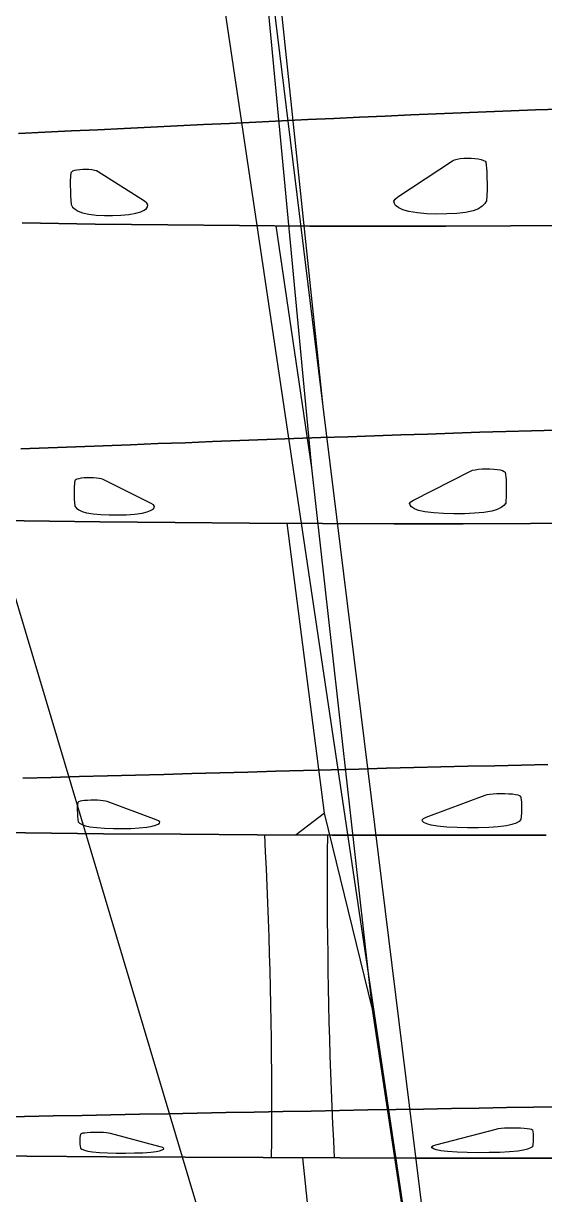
# Model space of a CAD drawing. Extents: x -1328 to 1439, y -3653 to 3653.
# Drawn here: x 58 to 605, y 1195 to 2424 of the extents above; entities that cross this region are included whole.
import ezdxf

# ---------------------------------------------------------------- set-up
doc = ezdxf.new("R2010")
doc.units = 0
for name, color, linetype in [('BANDESTENSION', 5, 'CONTINUOUS'), ('EXTRADOS', 7, 'CONTINUOUS'), ('INTRADOS', 7, 'CONTINUOUS'), ('NERVURES', 1, 'CONTINUOUS'), ('SUSPENTAGE', 8, 'CONTINUOUS'), ('TROUS', 2, 'CONTINUOUS')]:
    doc.layers.add(name, color=color, linetype=linetype)

msp = doc.modelspace()

# ---------------------------------------------------------------- linework, layer by layer
at = {"layer": 'BANDESTENSION', "color": 5, "linetype": 'CONTINUOUS'}
msp.add_polyline3d([(384, 1233.2, 149), (318.3, 1233.5, 147.4), (318.3, 1233.5, 147.4), (318.4, 1251.3, 151.1), (318.5, 1269.1, 154.8), (318.5, 1287, 158.5), (318.5, 1304.8, 162.2), (318.4, 1322.7, 166), (318.3, 1340.5, 169.7), (318.1, 1358.3, 173.4), (317.8, 1376.2, 177.1), (317.5, 1394, 180.8), (317.1, 1411.8, 184.5), (316.7, 1429.7, 188.2), (316.2, 1447.5, 191.9), (315.7, 1465.3, 195.6), (315, 1483.2, 199.3), (314.4, 1501, 203), (313.7, 1518.8, 206.7), (312.9, 1536.7, 210.4), (312, 1554.5, 214.1), (311.1, 1572.3, 217.8), (311.1, 1572.3, 217.8), (376.9, 1572, 219.3), (376.9, 1572, 219.3), (376.7, 1554.2, 215.6), (376.6, 1536.3, 211.9), (376.6, 1518.5, 208.2), (376.6, 1500.7, 204.5), (376.7, 1482.8, 200.8), (376.9, 1465, 197.1), (377.1, 1447.2, 193.4), (377.3, 1429.3, 189.6), (377.6, 1411.5, 185.9), (378, 1393.7, 182.2), (378.4, 1375.8, 178.6), (378.9, 1358, 174.9), (379.5, 1340.2, 171.2), (380.1, 1322.4, 167.5), (380.8, 1304.5, 163.8), (381.5, 1286.7, 160.1), (382.3, 1268.9, 156.4), (383.1, 1251.1, 152.7), (384, 1233.2, 149), (384, 1233.2, 149)], dxfattribs=at)
at = {"layer": 'EXTRADOS', "color": 7, "linetype": 'CONTINUOUS'}
for points in [[(52.7, 2308.1, 132.7), (80.4, 2309.4, 128.7), (108.2, 2310.8, 124.7), (136, 2312.1, 120.7), (163.7, 2313.5, 116.6), (191.4, 2314.8, 112.5), (219.1, 2316.2, 108.5), (246.7, 2317.5, 104.4), (274.2, 2318.8, 100.4), (301.7, 2320.1, 96.4), (329.1, 2321.4, 92.5), (356.3, 2322.7, 88.7), (383.5, 2324, 84.9), (410.5, 2325.2, 81.1), (437.4, 2326.4, 77.5), (464.2, 2327.6, 74), (490.8, 2328.7, 70.5), (517.2, 2329.8, 67.2), (543.4, 2330.9, 64), (569.5, 2331.9, 60.9), (595.3, 2332.9, 58), (621, 2333.8, 55.3)], [(621, 2333.8, 55.3), (595.3, 2332.9, 58), (569.5, 2331.9, 60.9), (543.4, 2330.9, 64), (517.2, 2329.8, 67.2), (490.8, 2328.7, 70.5), (464.2, 2327.6, 74), (437.4, 2326.4, 77.5), (410.5, 2325.2, 81.1), (383.5, 2324, 84.9), (356.3, 2322.7, 88.7), (329.1, 2321.4, 92.5), (301.7, 2320.1, 96.4), (274.2, 2318.8, 100.4), (246.7, 2317.5, 104.4), (219.1, 2316.2, 108.5), (191.4, 2314.8, 112.5), (163.7, 2313.5, 116.6), (136, 2312.1, 120.7), (108.2, 2310.8, 124.7), (80.4, 2309.4, 128.7), (52.7, 2308.1, 132.7)], [(55.1, 1977.4, 0.6), (83.9, 1978.4, -3.5), (112.7, 1979.5, -7.7), (141.5, 1980.5, -12), (170.2, 1981.6, -16.2), (199, 1982.7, -20.5), (227.6, 1983.7, -24.7), (256.3, 1984.8, -29), (284.8, 1985.9, -33.2), (313.3, 1986.9, -37.3), (341.7, 1988, -41.4), (369.9, 1989, -45.5), (398.1, 1990, -49.4), (426.1, 1991, -53.3), (454, 1991.9, -57.1), (481.7, 1992.8, -60.8), (509.3, 1993.7, -64.4), (536.7, 1994.6, -67.9), (563.9, 1995.5, -71.2), (590.9, 1996.3, -74.4), (617.7, 1997, -77.5)], [(617.7, 1997, -77.5), (590.9, 1996.3, -74.4), (563.9, 1995.5, -71.2), (536.7, 1994.6, -67.9), (509.3, 1993.7, -64.4), (481.7, 1992.8, -60.8), (454, 1991.9, -57.1), (426.1, 1991, -53.3), (398.1, 1990, -49.4), (369.9, 1989, -45.5), (341.7, 1988, -41.4), (313.3, 1986.9, -37.3), (284.8, 1985.9, -33.2), (256.3, 1984.8, -29), (227.6, 1983.7, -24.7), (199, 1982.7, -20.5), (170.2, 1981.6, -16.2), (141.5, 1980.5, -12), (112.7, 1979.5, -7.7), (83.9, 1978.4, -3.5), (55.1, 1977.4, 0.6)], [(57.2, 1631.7, -105.5), (86.8, 1632.5, -109.8), (116.4, 1633.3, -114.1), (146, 1634.1, -118.5), (175.6, 1634.9, -122.9), (205.1, 1635.7, -127.3), (234.6, 1636.5, -131.7), (264, 1637.3, -136), (293.4, 1638.1, -140.3), (322.7, 1638.9, -144.6), (351.9, 1639.7, -148.9), (380.9, 1640.5, -153), (409.9, 1641.2, -157.1), (438.7, 1642, -161.1), (467.4, 1642.7, -165), (495.9, 1643.4, -168.8), (524.3, 1644.1, -172.5), (552.4, 1644.7, -176.1), (580.4, 1645.4, -179.5), (608.2, 1646, -182.8)], [(608.2, 1646, -182.8), (580.4, 1645.4, -179.5), (552.4, 1644.7, -176.1), (524.3, 1644.1, -172.5), (495.9, 1643.4, -168.8), (467.4, 1642.7, -165), (438.7, 1642, -161.1), (409.9, 1641.2, -157.1), (380.9, 1640.5, -153), (351.9, 1639.7, -148.9), (322.7, 1638.9, -144.6), (293.4, 1638.1, -140.3), (264, 1637.3, -136), (234.6, 1636.5, -131.7), (205.1, 1635.7, -127.3), (175.6, 1634.9, -122.9), (146, 1634.1, -118.5), (116.4, 1633.3, -114.1), (86.8, 1632.5, -109.8), (57.2, 1631.7, -105.5)], [(28.6, 1276.1, -181.5), (58.9, 1276.7, -185.9), (89.1, 1277.2, -190.2), (119.4, 1277.8, -194.6), (149.6, 1278.4, -199.1), (179.8, 1279, -203.6), (210, 1279.5, -208), (240.1, 1280.1, -212.5), (270.1, 1280.7, -216.9), (300.1, 1281.3, -221.3), (330, 1281.8, -225.7), (359.8, 1282.4, -230), (389.5, 1282.9, -234.2), (419.1, 1283.5, -238.4), (448.5, 1284, -242.4), (477.8, 1284.5, -246.4), (506.9, 1285, -250.3), (535.9, 1285.5, -254), (564.6, 1286, -257.7), (593.2, 1286.4, -261.2), (621.6, 1286.9, -264.5)], [(621.6, 1286.9, -264.5), (593.2, 1286.4, -261.2), (564.6, 1286, -257.7), (535.9, 1285.5, -254), (506.9, 1285, -250.3), (477.8, 1284.5, -246.4), (448.5, 1284, -242.4), (419.1, 1283.5, -238.4), (389.5, 1282.9, -234.2), (359.8, 1282.4, -230), (330, 1281.8, -225.7), (300.1, 1281.3, -221.3), (270.1, 1280.7, -216.9), (240.1, 1280.1, -212.5), (210, 1279.5, -208), (179.8, 1279, -203.6), (149.6, 1278.4, -199.1), (119.4, 1277.8, -194.6), (89.1, 1277.2, -190.2), (58.9, 1276.7, -185.9), (28.6, 1276.1, -181.5)]]:
    msp.add_polyline3d(points, dxfattribs=at)
at = {"layer": 'INTRADOS', "color": 7, "linetype": 'CONTINUOUS'}
for points in [[(1154.4, 2227.3, 376.8), (1152.1, 2227, 377.8), (1145.2, 2226, 380.8), (1133.5, 2224.5, 385.3), (1117, 2222.7, 390.8), (1095.4, 2220.8, 396.5), (1068.7, 2219, 402), (1037.2, 2217.4, 406.7), (980.8, 2215.8, 411.7), (960.3, 2215.4, 412.8), (915.3, 2214.8, 414.7), (866.3, 2214.2, 416.5), (813.5, 2213.5, 418.5), (757.2, 2212.8, 420.6), (697.6, 2212.2, 422.6), (634.8, 2211.6, 424.4), (569.3, 2211.1, 425.8), (501.2, 2210.8, 426.6), (430.8, 2210.8, 426.7), (358.5, 2211, 426), (284.6, 2211.5, 424.6), (209.5, 2212.2, 422.5), (133.3, 2213.1, 419.7), (56.5, 2214.3, 416.3)], [(56.5, 2214.3, 416.3), (133.3, 2213.1, 419.7), (209.5, 2212.2, 422.5), (284.6, 2211.5, 424.6), (358.5, 2211, 426), (430.8, 2210.8, 426.7), (501.2, 2210.8, 426.6), (569.3, 2211.1, 425.8), (634.8, 2211.6, 424.4)], [(658, 1899.3, 310.5), (590, 1898.9, 311.9), (519.4, 1898.7, 312.6), (446.5, 1898.7, 312.5), (371.6, 1899, 311.7), (295, 1899.4, 310.1), (217.1, 1900, 307.7), (138.1, 1900.7, 304.6), (58.5, 1901.7, 300.9), (-21.4, 1902.8, 296.6)], [(-21.4, 1902.8, 296.6), (58.5, 1901.7, 300.9), (138.1, 1900.7, 304.6), (217.1, 1900, 307.7), (295, 1899.4, 310.1), (371.6, 1899, 311.7), (446.5, 1898.7, 312.5), (519.4, 1898.7, 312.6), (590, 1898.9, 311.9), (658, 1899.3, 310.5)], [(606.5, 1571.9, 220), (533.9, 1571.8, 220.6), (459, 1571.8, 220.4), (382, 1572, 219.4), (303.2, 1572.3, 217.6), (223.1, 1572.8, 215), (142, 1573.4, 211.6), (60.1, 1574.2, 207.6), (-22, 1575, 203)], [(-22, 1575, 203), (60.1, 1574.2, 207.6), (142, 1573.4, 211.6), (223.1, 1572.8, 215), (303.2, 1572.3, 217.6), (382, 1572, 219.4), (459, 1571.8, 220.4), (533.9, 1571.8, 220.6), (606.5, 1571.9, 220)], [(619.1, 1233.1, 150.2), (545, 1233, 150.7), (468.5, 1233.1, 150.4), (389.9, 1233.2, 149.2), (309.5, 1233.5, 147.2), (227.7, 1233.9, 144.3), (144.9, 1234.3, 140.7), (61.3, 1234.9, 136.4), (-22.5, 1235.5, 131.5)], [(-22.5, 1235.5, 131.5), (61.3, 1234.9, 136.4), (144.9, 1234.3, 140.7), (227.7, 1233.9, 144.3), (309.5, 1233.5, 147.2), (389.9, 1233.2, 149.2), (468.5, 1233.1, 150.4), (545, 1233, 150.7), (619.1, 1233.1, 150.2)]]:
    msp.add_polyline3d(points, dxfattribs=at)
at = {"layer": 'NERVURES', "color": 1, "linetype": 'CONTINUOUS'}
for points in [[(52.7, 2308.1, 132.7), (80.4, 2309.4, 128.7), (108.2, 2310.8, 124.7), (136, 2312.1, 120.7), (163.7, 2313.5, 116.6), (191.4, 2314.8, 112.5), (219.1, 2316.2, 108.5), (246.7, 2317.5, 104.4), (274.2, 2318.8, 100.4), (301.7, 2320.1, 96.4), (329.1, 2321.4, 92.5), (356.3, 2322.7, 88.7), (383.5, 2324, 84.9), (410.5, 2325.2, 81.1), (437.4, 2326.4, 77.5), (464.2, 2327.6, 74), (490.8, 2328.7, 70.5), (517.2, 2329.8, 67.2), (543.4, 2330.9, 64), (569.5, 2331.9, 60.9), (595.3, 2332.9, 58), (621, 2333.8, 55.3)], [(634.8, 2211.6, 424.4), (569.3, 2211.1, 425.8), (501.2, 2210.8, 426.6), (430.8, 2210.8, 426.7), (358.5, 2211, 426), (284.6, 2211.5, 424.6), (209.5, 2212.2, 422.5), (133.3, 2213.1, 419.7), (56.5, 2214.3, 416.3)], [(55.1, 1977.4, 0.6), (83.9, 1978.4, -3.5), (112.7, 1979.5, -7.7), (141.5, 1980.5, -12), (170.2, 1981.6, -16.2), (199, 1982.7, -20.5), (227.6, 1983.7, -24.7), (256.3, 1984.8, -29), (284.8, 1985.9, -33.2), (313.3, 1986.9, -37.3), (341.7, 1988, -41.4), (369.9, 1989, -45.5), (398.1, 1990, -49.4), (426.1, 1991, -53.3), (454, 1991.9, -57.1), (481.7, 1992.8, -60.8), (509.3, 1993.7, -64.4), (536.7, 1994.6, -67.9), (563.9, 1995.5, -71.2), (590.9, 1996.3, -74.4), (617.7, 1997, -77.5)], [(658, 1899.3, 310.5), (590, 1898.9, 311.9), (519.4, 1898.7, 312.6), (446.5, 1898.7, 312.5), (371.6, 1899, 311.7), (295, 1899.4, 310.1), (217.1, 1900, 307.7), (138.1, 1900.7, 304.6), (58.5, 1901.7, 300.9), (-21.4, 1902.8, 296.6)], [(57.2, 1631.7, -105.5), (86.8, 1632.5, -109.8), (116.4, 1633.3, -114.1), (146, 1634.1, -118.5), (175.6, 1634.9, -122.9), (205.1, 1635.7, -127.3), (234.6, 1636.5, -131.7), (264, 1637.3, -136), (293.4, 1638.1, -140.3), (322.7, 1638.9, -144.6), (351.9, 1639.7, -148.9), (380.9, 1640.5, -153), (409.9, 1641.2, -157.1), (438.7, 1642, -161.1), (467.4, 1642.7, -165), (495.9, 1643.4, -168.8), (524.3, 1644.1, -172.5), (552.4, 1644.7, -176.1), (580.4, 1645.4, -179.5), (608.2, 1646, -182.8)], [(606.5, 1571.9, 220), (533.9, 1571.8, 220.6), (459, 1571.8, 220.4), (382, 1572, 219.4), (303.2, 1572.3, 217.6), (223.1, 1572.8, 215), (142, 1573.4, 211.6), (60.1, 1574.2, 207.6), (-22, 1575, 203)], [(28.6, 1276.1, -181.5), (58.9, 1276.7, -185.9), (89.1, 1277.2, -190.2), (119.4, 1277.8, -194.6), (149.6, 1278.4, -199.1), (179.8, 1279, -203.6), (210, 1279.5, -208), (240.1, 1280.1, -212.5), (270.1, 1280.7, -216.9), (300.1, 1281.3, -221.3), (330, 1281.8, -225.7), (359.8, 1282.4, -230), (389.5, 1282.9, -234.2), (419.1, 1283.5, -238.4), (448.5, 1284, -242.4), (477.8, 1284.5, -246.4), (506.9, 1285, -250.3), (535.9, 1285.5, -254), (564.6, 1286, -257.7), (593.2, 1286.4, -261.2), (621.6, 1286.9, -264.5)], [(619.1, 1233.1, 150.2), (545, 1233, 150.7), (468.5, 1233.1, 150.4), (389.9, 1233.2, 149.2), (309.5, 1233.5, 147.2), (227.7, 1233.9, 144.3), (144.9, 1234.3, 140.7), (61.3, 1234.9, 136.4), (-22.5, 1235.5, 131.5)]]:
    msp.add_polyline3d(points, dxfattribs=at)
at = {"layer": 'SUSPENTAGE', "color": 8, "linetype": 'CONTINUOUS'}
for points in [[(571.9, 407.6, 4435.6), (216.7, 2792.3, 2200.7)], [(372.2, 2021.6, 2368.7), (277.1, 2797.9, 1665.1)], [(372.2, 2021.6, 2368.7), (318.4, 2534.7, 1451.9)], [(360.6, 1957.2, 1116.9), (308.7, 2504.4, 562.1)], [(360.6, 1957.2, 1116.9), (322.9, 2211.3, 425.3)], [(571.9, 407.6, 4435.6), (372.2, 2021.6, 2368.7)], [(472.4, 404.4, 4448.4), (-2.1, 1993.5, 2407.2)], [(424.1, 1389.3, 2000.1), (360.6, 1957.2, 1116.9)], [(373.8, 1595, 969.7), (334.7, 1899.1, 310.9)], [(373.8, 1595, 969.7), (344, 1572.2, 218.5)], [(424.1, 1389.3, 2000.1), (373.8, 1595, 969.7)], [(571.9, 407.6, 4435.6), (424.1, 1389.3, 2000.1)], [(388.9, 870, 802.9), (351.1, 1233.4, 148.2)]]:
    msp.add_polyline3d(points, dxfattribs=at)
at = {"layer": 'TROUS', "color": 2, "linetype": 'CONTINUOUS'}
for points in [[(543.9, 2237.6, 345.6), (542.1, 2234.6, 354.9), (539.2, 2231.8, 363.2), (535.2, 2229.2, 371.2), (529.9, 2227.1, 377.4), (521.8, 2225.4, 382.5), (512.5, 2224.3, 385.8), (502.2, 2223.7, 387.8), (491.6, 2223.5, 388.2), (481.1, 2223.9, 387.1), (471.3, 2224.8, 384.6), (462.1, 2226.3, 379.8), (455.8, 2228.2, 374.2), (451.6, 2230.3, 367.9), (448.4, 2232.6, 360.7), (447.1, 2234.7, 354.5), (446.6, 2237, 347.6), (447.9, 2239.4, 340.2), (450.6, 2241.6, 333.7), (508.1, 2279.4, 219.5), (510.2, 2280.4, 216.6), (512.9, 2281.2, 214.2), (516.2, 2281.8, 212.3), (519.9, 2282.2, 211.1), (523.8, 2282.4, 210.5), (527.8, 2282.3, 210.7), (531.6, 2282, 211.5), (535.1, 2281.5, 213.1), (538.1, 2280.8, 215.2), (540.6, 2279.9, 217.8), (542.2, 2279, 220.8), (543.1, 2277.9, 224.1), (544.1, 2268.2, 253.2), (544.5, 2248.9, 311.7), (543.9, 2237.6, 345.6), (543.9, 2237.6, 345.6)], [(107.9, 2233.5, 358.2), (109.5, 2231, 365.8), (112, 2228.7, 372.7), (115.4, 2226.5, 379.2), (119.8, 2224.9, 384.3), (126.5, 2223.5, 388.4), (134.3, 2222.6, 391.1), (142.8, 2222.1, 392.7), (151.5, 2222, 392.9), (160.2, 2222.3, 391.9), (168.3, 2223, 389.7), (175.9, 2224.4, 385.7), (181, 2225.9, 381.1), (184.5, 2227.7, 375.8), (187, 2229.6, 369.8), (188.1, 2231.3, 364.7), (188.4, 2233.2, 359), (187.2, 2235.2, 352.9), (184.9, 2237, 347.6), (136.3, 2268.1, 253.6), (134.6, 2268.9, 251.3), (132.4, 2269.5, 249.3), (129.6, 2270, 247.8), (126.6, 2270.4, 246.8), (123.3, 2270.5, 246.3), (120.1, 2270.5, 246.5), (116.9, 2270.2, 247.3), (114, 2269.8, 248.6), (111.5, 2269.2, 250.3), (109.5, 2268.5, 252.5), (108.2, 2267.6, 255), (107.5, 2266.8, 257.7), (106.9, 2258.8, 281.8), (107.2, 2242.8, 330.2), (107.9, 2233.5, 358.2), (107.9, 2233.5, 358.2)], [(563.9, 1920.3, 226.9), (562, 1917.8, 236.7), (559, 1915.6, 245.5), (554.8, 1913.5, 254), (549.3, 1911.9, 260.5), (540.9, 1910.5, 265.9), (531.2, 1909.6, 269.5), (520.6, 1909.1, 271.5), (509.6, 1909, 271.9), (498.7, 1909.3, 270.8), (488.5, 1910, 268), (479, 1911.2, 263), (472.5, 1912.7, 257), (468.1, 1914.4, 250.4), (464.9, 1916.3, 242.7), (463.5, 1918, 236.1), (463, 1919.8, 228.8), (464.4, 1921.8, 221.1), (467.2, 1923.5, 214.2), (527.1, 1954, 93.3), (529.2, 1954.8, 90.3), (532, 1955.4, 87.7), (535.4, 1955.9, 85.7), (539.2, 1956.2, 84.4), (543.3, 1956.4, 83.8), (547.4, 1956.3, 84), (551.4, 1956.1, 84.9), (555, 1955.7, 86.6), (558.2, 1955.1, 88.8), (560.7, 1954.4, 91.6), (562.4, 1953.6, 94.8), (563.3, 1952.8, 98.2), (564.3, 1945, 129.1), (564.5, 1929.4, 191.1), (563.9, 1920.3, 226.9), (563.9, 1920.3, 226.9)], [(111.9, 1917.2, 239.4), (113.5, 1915.1, 247.5), (116.1, 1913.3, 254.8), (119.6, 1911.5, 261.7), (124.2, 1910.2, 267.1), (131.2, 1909.1, 271.5), (139.2, 1908.4, 274.4), (148, 1907.9, 276), (157.1, 1907.9, 276.3), (166, 1908.1, 275.3), (174.5, 1908.7, 273), (182.3, 1909.8, 268.8), (187.7, 1911, 263.8), (191.2, 1912.4, 258.3), (193.9, 1914, 251.9), (195, 1915.4, 246.5), (195.4, 1916.9, 240.4), (194.2, 1918.5, 234), (191.8, 1920, 228.3), (141.6, 1945.1, 128.8), (139.8, 1945.7, 126.3), (137.5, 1946.2, 124.2), (134.7, 1946.6, 122.6), (131.5, 1946.9, 121.5), (128.1, 1947, 121.1), (124.7, 1947, 121.2), (121.5, 1946.8, 122), (118.4, 1946.4, 123.4), (115.9, 1945.9, 125.3), (113.8, 1945.4, 127.6), (112.4, 1944.7, 130.2), (111.7, 1944, 133.1), (111.1, 1937.5, 158.6), (111.2, 1924.6, 209.8), (111.9, 1917.2, 239.4), (111.9, 1917.2, 239.4)], [(579.8, 1588.2, 131.4), (577.9, 1586.3, 141.6), (574.8, 1584.6, 150.8), (570.4, 1583, 159.6), (564.7, 1581.8, 166.3), (556.1, 1580.7, 172), (546.1, 1580, 175.7), (535.2, 1579.7, 177.8), (523.9, 1579.6, 178.2), (512.8, 1579.8, 177), (502.3, 1580.3, 174.1), (492.5, 1581.3, 168.8), (485.8, 1582.4, 162.6), (481.3, 1583.7, 155.6), (478, 1585.2, 147.7), (476.6, 1586.5, 140.8), (476.1, 1587.9, 133.2), (477.5, 1589.3, 125.1), (480.5, 1590.7, 117.9), (542.2, 1613.8, -8.1), (544.4, 1614.4, -11.2), (547.3, 1614.9, -13.9), (550.8, 1615.3, -15.9), (554.7, 1615.5, -17.3), (558.9, 1615.6, -17.9), (563.1, 1615.6, -17.7), (567.2, 1615.4, -16.7), (571, 1615.1, -15), (574.2, 1614.7, -12.6), (576.8, 1614.1, -9.7), (578.5, 1613.5, -6.4), (579.5, 1612.9, -2.9), (580.4, 1606.9, 29.3), (580.6, 1595.1, 94), (579.8, 1588.2, 131.4), (579.8, 1588.2, 131.4)], [(115.2, 1585.9, 143.6), (116.8, 1584.4, 152.1), (119.4, 1583, 159.6), (123, 1581.7, 166.9), (127.7, 1580.6, 172.5), (134.9, 1579.8, 177.1), (143.1, 1579.2, 180.1), (152.2, 1578.9, 181.8), (161.5, 1578.8, 182.2), (170.7, 1579, 181.1), (179.4, 1579.5, 178.7), (187.5, 1580.3, 174.3), (193, 1581.2, 169.2), (196.6, 1582.3, 163.4), (199.4, 1583.5, 156.8), (200.5, 1584.6, 151.1), (200.9, 1585.7, 144.8), (199.7, 1586.9, 138.1), (197.2, 1588, 132.2), (145.9, 1607.1, 28.3), (144, 1607.6, 25.7), (141.6, 1608, 23.5), (138.7, 1608.3, 21.8), (135.5, 1608.5, 20.7), (132, 1608.6, 20.2), (128.5, 1608.6, 20.4), (125.2, 1608.4, 21.2), (122.1, 1608.2, 22.6), (119.4, 1607.8, 24.6), (117.3, 1607.4, 27), (115.8, 1606.9, 29.7), (115.1, 1606.3, 32.7), (114.4, 1601.4, 59.3), (114.5, 1591.6, 112.7), (115.2, 1585.9, 143.6), (115.2, 1585.9, 143.6)], [(117.6, 1243.4, 70.7), (119.3, 1242.3, 79.4), (122, 1241.3, 87.2), (125.6, 1240.3, 94.6), (130.4, 1239.6, 100.4), (137.7, 1238.9, 105.2), (146.1, 1238.5, 108.3), (155.3, 1238.3, 110.1), (164.9, 1238.3, 110.4), (174.3, 1238.4, 109.4), (183.2, 1238.7, 106.9), (191.4, 1239.3, 102.4), (197, 1240, 97.1), (200.8, 1240.8, 91.2), (203.6, 1241.6, 84.4), (204.8, 1242.4, 78.5), (205.2, 1243.2, 72), (204, 1244.1, 65.1), (201.5, 1244.9, 59), (149.2, 1258.8, -48), (147.3, 1259.1, -50.7), (144.9, 1259.4, -52.9), (141.9, 1259.7, -54.7), (138.6, 1259.8, -55.8), (135.1, 1259.9, -56.3), (131.5, 1259.8, -56.2), (128.1, 1259.7, -55.3), (124.9, 1259.6, -53.9), (122.2, 1259.3, -51.9), (120, 1259, -49.4), (118.5, 1258.6, -46.6), (117.8, 1258.2, -43.5), (117, 1254.7, -16.1), (117, 1247.5, 38.8), (117.6, 1243.4, 70.7), (117.6, 1243.4, 70.7)], [(592, 1244.9, 58.9), (590, 1243.6, 69.4), (586.8, 1242.3, 78.8), (582.4, 1241.2, 87.9), (576.6, 1240.3, 94.9), (567.8, 1239.5, 100.6), (557.6, 1239, 104.4), (546.4, 1238.8, 106.6), (534.9, 1238.7, 107), (523.5, 1238.9, 105.7), (512.8, 1239.3, 102.7), (502.8, 1240, 97.3), (496, 1240.8, 90.9), (491.4, 1241.7, 83.7), (488.1, 1242.8, 75.5), (486.6, 1243.7, 68.4), (486.1, 1244.7, 60.5), (487.6, 1245.8, 52.2), (490.6, 1246.8, 44.8), (553.9, 1263.5, -84.7), (556.1, 1264, -87.9), (559.1, 1264.3, -90.7), (562.6, 1264.6, -92.8), (566.7, 1264.8, -94.2), (570.9, 1264.9, -94.8), (575.3, 1264.8, -94.6), (579.4, 1264.7, -93.6), (583.2, 1264.5, -91.8), (586.5, 1264.2, -89.4), (589.2, 1263.8, -86.4), (591, 1263.3, -83), (591.9, 1262.8, -79.3), (592.8, 1258.5, -46.1), (592.8, 1249.9, 20.4), (592, 1244.9, 58.9), (592, 1244.9, 58.9)]]:
    msp.add_polyline3d(points, dxfattribs=at)

doc.saveas('drawing.dxf')
